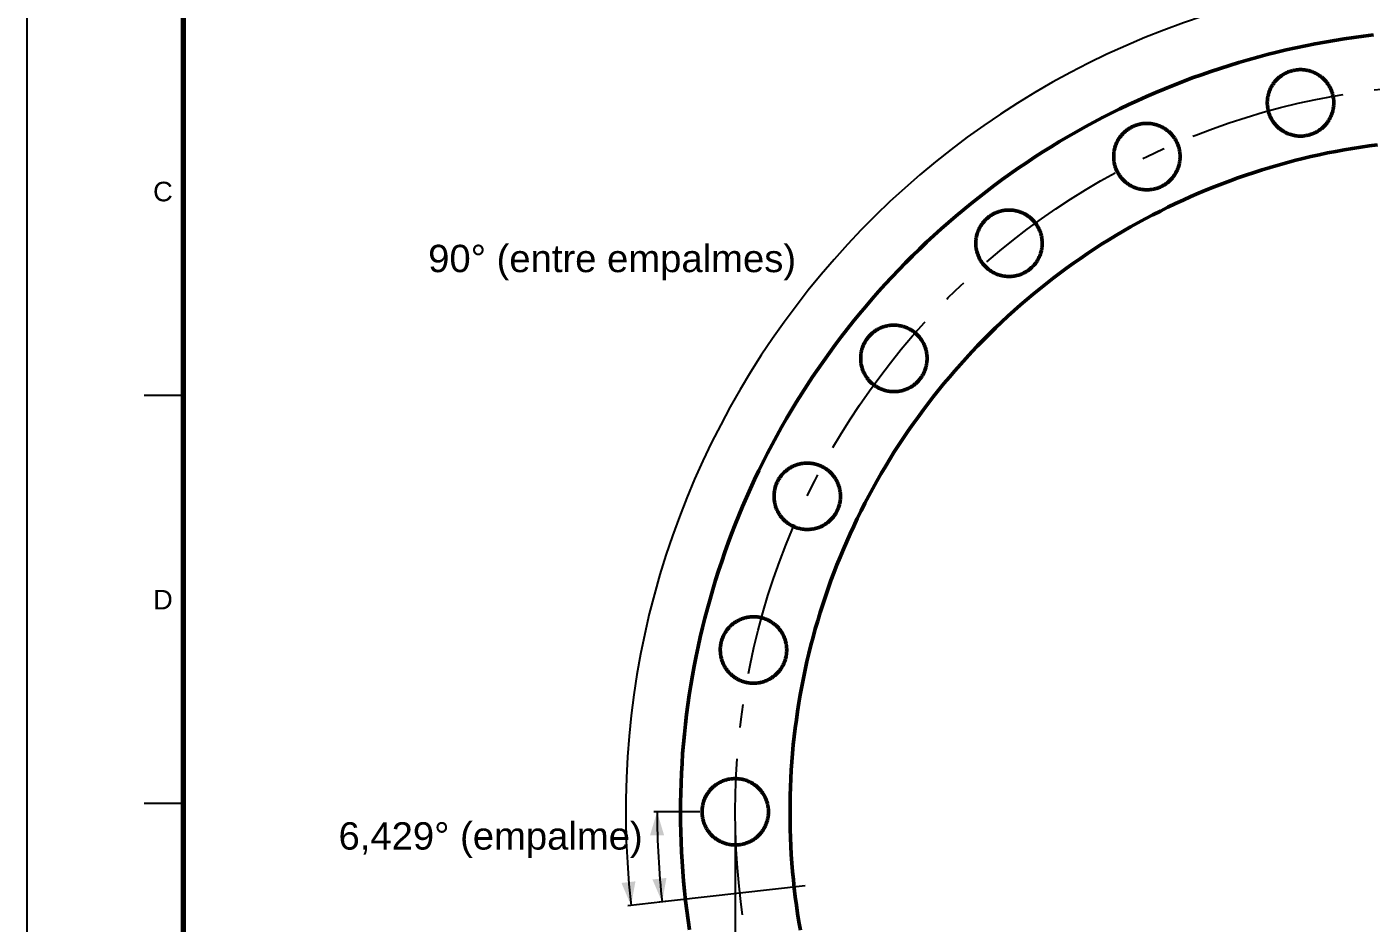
# Model space of a CAD drawing. Header units: millimetres. Extents: x 0 to 841, y 0 to 594.
# Drawn here: x 0 to 171.9, y 360 to 474.6 of the extents above; entities that cross this region are included whole.
import ezdxf
from ezdxf.enums import TextEntityAlignment as Align

# ---------------------------------------------------------------- set-up
doc = ezdxf.new("R2010")
doc.units = ezdxf.units.MM
doc.linetypes.add('EJE', pattern=[31, 20, -4, 3, -4])
doc.linetypes.add('FANTASMA', pattern=[35, 18, -4, 3, -3, 3, -4])
for name, color, linetype, lineweight in [('COTA', 7, 'CONTINUOUS', 25), ('EJE', 7, 'EJE', 25), ('FANT', 7, 'FANTASMA', 25), ('FINA', 7, 'CONTINUOUS', 25), ('MARCO', 7, 'CONTINUOUS', 70), ('TXT', 7, 'CONTINUOUS', 25), ('VIS', 7, 'CONTINUOUS', 50)]:
    doc.layers.add(name, color=color, linetype=linetype, lineweight=lineweight)
doc.styles.add('STD', font='LiberationSans-Regular.ttf')

msp = doc.modelspace()

# ---------------------------------------------------------------- linework, layer by layer
at = {"layer": 'COTA'}
for p, q in [((86.06, 374.22), (80.21, 374.22)), ((90.61, 372.72), (90.61, 255.23)), ((82.84, 362.87), (76.88, 362.2)), ((82.84, 362.87), (80.86, 362.65))]:
    msp.add_line(p, q, dxfattribs=at)
for radius, start in [(107, 96.4286), (103, 180)]:
    msp.add_arc((183.61, 374.22), radius, start, 186.4286, dxfattribs=at)
for points in [[(80.61, 374.22), (79.71, 371.22), (81.51, 371.22)], [(77.28, 362.24), (77.84, 365.33), (76.05, 365.13)], [(81.25, 362.69), (81.81, 365.77), (80.02, 365.57)]]:
    msp.add_solid(points, dxfattribs=at)
at = {"layer": 'EJE'}
msp.add_circle((183.61, 374.22), 93, dxfattribs=at)
at = {"layer": 'FANT'}
msp.add_line((99.54, 364.75), (82.84, 362.87), dxfattribs=at)
at = {"layer": 'FINA'}
for p, q in [((20, 427.45), (15, 427.45)), ((20, 375.27), (15, 375.27))]:
    msp.add_line(p, q, dxfattribs=at)
msp.add_lwpolyline([(0, 0), (841, 0), (841, 594), (0, 594)], close=True, dxfattribs=at)
at = {"layer": 'MARCO'}
msp.add_lwpolyline([(20, 10), (831, 10), (831, 584), (20, 584)], close=True, dxfattribs=at)
at = {"layer": 'VIS'}
for points in [[(172.23, 473.58), (170.98, 473.43), (169.74, 473.26), (168.5, 473.08), (167.25, 472.88), (166.02, 472.67), (164.78, 472.44), (163.55, 472.19), (162.32, 471.93), (161.09, 471.66), (159.87, 471.37), (158.65, 471.06), (157.44, 470.74), (156.23, 470.4), (155.02, 470.05), (153.82, 469.68), (152.62, 469.3), (151.43, 468.91), (150.24, 468.49), (149.06, 468.07), (147.88, 467.63), (146.71, 467.17), (145.55, 466.7), (144.39, 466.21), (143.23, 465.71), (142.09, 465.2), (140.95, 464.67), (139.81, 464.13), (138.69, 463.57), (137.57, 463), (136.46, 462.41), (135.35, 461.81), (134.26, 461.2), (133.17, 460.57), (132.09, 459.93), (131.01, 459.28), (129.95, 458.61), (128.89, 457.93), (127.84, 457.23), (126.81, 456.53), (125.78, 455.81), (124.76, 455.07), (123.74, 454.33), (122.74, 453.57), (121.75, 452.8), (120.77, 452.01), (119.8, 451.22), (118.83, 450.41), (117.88, 449.59), (116.94, 448.76), (116.01, 447.92), (115.09, 447.06), (114.18, 446.19), (113.28, 445.32), (112.39, 444.43), (111.51, 443.53), (110.65, 442.61), (109.79, 441.69), (108.95, 440.76), (108.12, 439.82), (107.3, 438.86), (106.5, 437.9), (105.7, 436.92), (104.92, 435.94), (104.15, 434.95), (103.4, 433.94), (102.65, 432.93), (101.92, 431.91), (101.2, 430.88), (100.5, 429.84), (99.8, 428.79), (99.13, 427.73), (98.46, 426.67), (97.81, 425.59), (97.17, 424.51), (96.54, 423.42), (95.93, 422.32), (95.34, 421.22), (94.75, 420.1), (94.18, 418.98), (93.63, 417.86), (93.09, 416.72), (92.56, 415.58), (92.05, 414.43), (91.55, 413.28), (91.06, 412.12), (90.6, 410.95), (90.14, 409.78), (89.7, 408.61), (89.28, 407.42), (88.87, 406.23), (88.47, 405.04), (88.09, 403.84), (87.73, 402.64), (87.38, 401.43), (87.05, 400.22), (86.73, 399.01), (86.42, 397.79), (86.13, 396.56), (85.86, 395.34), (85.6, 394.11), (85.36, 392.87), (85.13, 391.64), (84.92, 390.4), (84.73, 389.16), (84.55, 387.92), (84.38, 386.67), (84.24, 385.42), (84.1, 384.17), (83.99, 382.92), (83.88, 381.67), (83.8, 380.41), (83.73, 379.16), (83.67, 377.9), (83.64, 376.65), (83.61, 375.39), (83.61, 374.14), (83.62, 372.88), (83.64, 371.62), (83.68, 370.37), (83.74, 369.11), (83.81, 367.86), (83.9, 366.6), (84, 365.35), (84.12, 364.1), (84.26, 362.85), (84.41, 361.6), (84.57, 360.36), (84.75, 359.11)], [(167.14, 464.42), (167.12, 464.3), (167.1, 464.18), (167.08, 464.06), (167.05, 463.94), (167.03, 463.83), (166.99, 463.71), (166.96, 463.6), (166.92, 463.48), (166.88, 463.37), (166.83, 463.26), (166.79, 463.15), (166.74, 463.04), (166.68, 462.93), (166.62, 462.82), (166.56, 462.72), (166.5, 462.62), (166.44, 462.52), (166.37, 462.42), (166.3, 462.32), (166.22, 462.23), (166.14, 462.13), (166.07, 462.04), (165.98, 461.96), (165.9, 461.87), (165.81, 461.79), (165.72, 461.71), (165.63, 461.63), (165.54, 461.55), (165.44, 461.48), (165.35, 461.41), (165.25, 461.34), (165.14, 461.28), (165.04, 461.21), (164.94, 461.16), (164.83, 461.1), (164.72, 461.05), (164.61, 461), (164.5, 460.95), (164.39, 460.91), (164.28, 460.87), (164.16, 460.83), (164.05, 460.8), (163.93, 460.77), (163.81, 460.74), (163.69, 460.72), (163.58, 460.7), (163.46, 460.68), (163.34, 460.66), (163.22, 460.65), (163.1, 460.65), (162.98, 460.64), (162.86, 460.64), (162.74, 460.65), (162.62, 460.65), (162.5, 460.66), (162.38, 460.68), (162.26, 460.69), (162.14, 460.71), (162.02, 460.74), (161.9, 460.76), (161.79, 460.79), (161.67, 460.83), (161.56, 460.87), (161.44, 460.91), (161.33, 460.95), (161.22, 460.99), (161.11, 461.04), (161, 461.1), (160.9, 461.15), (160.79, 461.21), (160.69, 461.27), (160.59, 461.34), (160.49, 461.4), (160.39, 461.47), (160.29, 461.55), (160.2, 461.62), (160.11, 461.7), (160.02, 461.78), (159.93, 461.86), (159.85, 461.95), (159.76, 462.04), (159.69, 462.13), (159.61, 462.22), (159.53, 462.31), (159.46, 462.41), (159.39, 462.51), (159.33, 462.61), (159.26, 462.71), (159.2, 462.82), (159.15, 462.92), (159.09, 463.03), (159.04, 463.14), (158.99, 463.25), (158.95, 463.36), (158.91, 463.47), (158.87, 463.59), (158.83, 463.7), (158.8, 463.82), (158.77, 463.94), (158.75, 464.05), (158.72, 464.17), (158.71, 464.29), (158.69, 464.41), (158.68, 464.53), (158.67, 464.65), (158.66, 464.77), (158.66, 464.89), (158.66, 465.01), (158.67, 465.13), (158.68, 465.25), (158.69, 465.37), (158.7, 465.49), (158.72, 465.61), (158.74, 465.73), (158.77, 465.84), (158.8, 465.96), (158.83, 466.08), (158.87, 466.19), (158.9, 466.31), (158.95, 466.42), (158.99, 466.53), (159.04, 466.64), (159.09, 466.75), (159.14, 466.86), (159.2, 466.96), (159.26, 467.07), (159.32, 467.17), (159.39, 467.27), (159.46, 467.37), (159.53, 467.47), (159.6, 467.56), (159.68, 467.65), (159.76, 467.74), (159.84, 467.83), (159.93, 467.92), (160.01, 468), (160.1, 468.08), (160.19, 468.16), (160.29, 468.23), (160.38, 468.31), (160.48, 468.38), (160.58, 468.45), (160.68, 468.51), (160.78, 468.57), (160.89, 468.63), (160.99, 468.69), (161.1, 468.74), (161.21, 468.79), (161.32, 468.84), (161.44, 468.88), (161.55, 468.92), (161.66, 468.96), (161.78, 468.99), (161.9, 469.02), (162.01, 469.05), (162.13, 469.07), (162.25, 469.09), (162.37, 469.11), (162.49, 469.12), (162.61, 469.13), (162.73, 469.14), (162.85, 469.14), (162.97, 469.14), (163.09, 469.14), (163.21, 469.13), (163.33, 469.12), (163.45, 469.11), (163.57, 469.09), (163.69, 469.07), (163.8, 469.05), (163.92, 469.02), (164.04, 468.99), (164.15, 468.96), (164.27, 468.92), (164.38, 468.88), (164.49, 468.84), (164.6, 468.79), (164.71, 468.74), (164.82, 468.69), (164.93, 468.63), (165.03, 468.58), (165.14, 468.51), (165.24, 468.45), (165.34, 468.38), (165.44, 468.31), (165.53, 468.24), (165.63, 468.16), (165.72, 468.09), (165.81, 468.01), (165.89, 467.92), (165.98, 467.84), (166.06, 467.75), (166.14, 467.66), (166.22, 467.57), (166.29, 467.47), (166.36, 467.38), (166.43, 467.28), (166.5, 467.18), (166.56, 467.07), (166.62, 466.97), (166.68, 466.86), (166.73, 466.76), (166.78, 466.65), (166.83, 466.54), (166.88, 466.43), (166.92, 466.31), (166.96, 466.2), (166.99, 466.08), (167.02, 465.97), (167.05, 465.85), (167.08, 465.73), (167.1, 465.62), (167.12, 465.5), (167.13, 465.38), (167.15, 465.26), (167.16, 465.14), (167.16, 465.02), (167.16, 464.9), (167.16, 464.78), (167.16, 464.66), (167.15, 464.54), (167.14, 464.42)], [(147.48, 457.54), (147.46, 457.42), (147.45, 457.3), (147.42, 457.18), (147.4, 457.07), (147.37, 456.95), (147.34, 456.83), (147.3, 456.72), (147.26, 456.6), (147.22, 456.49), (147.18, 456.38), (147.13, 456.27), (147.08, 456.16), (147.02, 456.05), (146.97, 455.95), (146.91, 455.84), (146.84, 455.74), (146.78, 455.64), (146.71, 455.54), (146.64, 455.44), (146.56, 455.35), (146.49, 455.26), (146.41, 455.17), (146.33, 455.08), (146.24, 454.99), (146.16, 454.91), (146.07, 454.83), (145.98, 454.75), (145.88, 454.67), (145.79, 454.6), (145.69, 454.53), (145.59, 454.46), (145.49, 454.4), (145.38, 454.34), (145.28, 454.28), (145.17, 454.22), (145.06, 454.17), (144.95, 454.12), (144.84, 454.07), (144.73, 454.03), (144.62, 453.99), (144.5, 453.95), (144.39, 453.92), (144.27, 453.89), (144.15, 453.86), (144.04, 453.84), (143.92, 453.82), (143.8, 453.8), (143.68, 453.79), (143.56, 453.78), (143.44, 453.77), (143.32, 453.77), (143.2, 453.77), (143.08, 453.77), (142.96, 453.78), (142.84, 453.79), (142.72, 453.8), (142.6, 453.82), (142.48, 453.84), (142.36, 453.86), (142.25, 453.89), (142.13, 453.92), (142.02, 453.95), (141.9, 453.99), (141.79, 454.03), (141.67, 454.07), (141.56, 454.12), (141.45, 454.17), (141.35, 454.22), (141.24, 454.27), (141.13, 454.33), (141.03, 454.39), (140.93, 454.46), (140.83, 454.53), (140.73, 454.6), (140.64, 454.67), (140.54, 454.74), (140.45, 454.82), (140.36, 454.9), (140.27, 454.99), (140.19, 455.07), (140.11, 455.16), (140.03, 455.25), (139.95, 455.34), (139.88, 455.44), (139.81, 455.53), (139.74, 455.63), (139.67, 455.73), (139.61, 455.83), (139.55, 455.94), (139.49, 456.04), (139.44, 456.15), (139.38, 456.26), (139.34, 456.37), (139.29, 456.48), (139.25, 456.6), (139.21, 456.71), (139.18, 456.82), (139.14, 456.94), (139.11, 457.06), (139.09, 457.17), (139.07, 457.29), (139.05, 457.41), (139.03, 457.53), (139.02, 457.65), (139.01, 457.77), (139.01, 457.89), (139.01, 458.01), (139.01, 458.13), (139.01, 458.25), (139.02, 458.37), (139.03, 458.49), (139.05, 458.61), (139.07, 458.73), (139.09, 458.85), (139.11, 458.97), (139.14, 459.08), (139.17, 459.2), (139.21, 459.31), (139.25, 459.43), (139.29, 459.54), (139.33, 459.65), (139.38, 459.76), (139.43, 459.87), (139.49, 459.98), (139.54, 460.08), (139.6, 460.19), (139.67, 460.29), (139.73, 460.39), (139.8, 460.49), (139.87, 460.59), (139.95, 460.68), (140.02, 460.77), (140.1, 460.86), (140.18, 460.95), (140.27, 461.04), (140.36, 461.12), (140.44, 461.2), (140.54, 461.28), (140.63, 461.36), (140.72, 461.43), (140.82, 461.5), (140.92, 461.57), (141.02, 461.63), (141.13, 461.69), (141.23, 461.75), (141.34, 461.81), (141.45, 461.86), (141.56, 461.91), (141.67, 461.96), (141.78, 462), (141.89, 462.04), (142.01, 462.08), (142.12, 462.11), (142.24, 462.14), (142.36, 462.17), (142.47, 462.19), (142.59, 462.21), (142.71, 462.23), (142.83, 462.24), (142.95, 462.25), (143.07, 462.26), (143.19, 462.26), (143.31, 462.26), (143.43, 462.26), (143.55, 462.25), (143.67, 462.24), (143.79, 462.23), (143.91, 462.21), (144.03, 462.19), (144.15, 462.17), (144.26, 462.14), (144.38, 462.11), (144.5, 462.08), (144.61, 462.04), (144.72, 462), (144.84, 461.96), (144.95, 461.91), (145.06, 461.86), (145.16, 461.81), (145.27, 461.76), (145.38, 461.7), (145.48, 461.64), (145.58, 461.57), (145.68, 461.5), (145.78, 461.43), (145.87, 461.36), (145.97, 461.29), (146.06, 461.21), (146.15, 461.13), (146.24, 461.04), (146.32, 460.96), (146.4, 460.87), (146.48, 460.78), (146.56, 460.69), (146.63, 460.59), (146.71, 460.5), (146.77, 460.4), (146.84, 460.3), (146.9, 460.2), (146.96, 460.09), (147.02, 459.99), (147.08, 459.88), (147.13, 459.77), (147.17, 459.66), (147.22, 459.55), (147.26, 459.43), (147.3, 459.32), (147.34, 459.21), (147.37, 459.09), (147.4, 458.97), (147.42, 458.86), (147.44, 458.74), (147.46, 458.62), (147.48, 458.5), (147.49, 458.38), (147.5, 458.26), (147.5, 458.14), (147.51, 458.02), (147.5, 457.9), (147.5, 457.78), (147.49, 457.66), (147.48, 457.54)], [(172.75, 459.54), (171.68, 459.39), (170.61, 459.24), (169.54, 459.07), (168.48, 458.88), (167.42, 458.69), (166.36, 458.48), (165.3, 458.25), (164.24, 458.02), (163.19, 457.77), (162.14, 457.5), (161.1, 457.23), (160.06, 456.94), (159.02, 456.64), (157.99, 456.32), (156.96, 455.99), (155.93, 455.65), (154.91, 455.3), (153.89, 454.93), (152.88, 454.55), (151.88, 454.16), (150.87, 453.75), (149.88, 453.33), (148.89, 452.9), (147.9, 452.46), (146.92, 452.01), (145.95, 451.54), (144.98, 451.06), (144.01, 450.57), (143.06, 450.07), (142.11, 449.55), (141.16, 449.02), (140.23, 448.48), (139.3, 447.93), (138.38, 447.37), (137.46, 446.8), (136.55, 446.21), (135.65, 445.61), (134.76, 445), (133.87, 444.39), (132.99, 443.76), (132.12, 443.11), (131.26, 442.46), (130.41, 441.8), (129.57, 441.12), (128.73, 440.44), (127.9, 439.75), (127.08, 439.04), (126.27, 438.32), (125.47, 437.6), (124.68, 436.86), (123.9, 436.12), (123.12, 435.36), (122.36, 434.6), (121.61, 433.82), (120.86, 433.04), (120.13, 432.25), (119.4, 431.44), (118.69, 430.63), (117.99, 429.81), (117.29, 428.98), (116.61, 428.15), (115.94, 427.3), (115.28, 426.45), (114.63, 425.58), (113.99, 424.71), (113.36, 423.83), (112.74, 422.95), (112.13, 422.05), (111.54, 421.15), (110.95, 420.24), (110.38, 419.32), (109.82, 418.4), (109.27, 417.47), (108.73, 416.53), (108.21, 415.59), (107.69, 414.64), (107.19, 413.68), (106.7, 412.72), (106.22, 411.75), (105.76, 410.77), (105.31, 409.79), (104.86, 408.8), (104.44, 407.81), (104.02, 406.81), (103.62, 405.81), (103.23, 404.8), (102.85, 403.79), (102.48, 402.77), (102.13, 401.75), (101.79, 400.73), (101.47, 399.7), (101.15, 398.66), (100.85, 397.62), (100.56, 396.58), (100.29, 395.54), (100.03, 394.49), (99.78, 393.44), (99.55, 392.38), (99.32, 391.32), (99.12, 390.26), (98.92, 389.2), (98.74, 388.14), (98.57, 387.07), (98.42, 386), (98.28, 384.93), (98.15, 383.85), (98.03, 382.78), (97.93, 381.7), (97.85, 380.63), (97.77, 379.55), (97.71, 378.47), (97.66, 377.39), (97.63, 376.31), (97.61, 375.23), (97.61, 374.15), (97.61, 373.07), (97.64, 371.99), (97.67, 370.91), (97.72, 369.83), (97.78, 368.75), (97.86, 367.67), (97.95, 366.59), (98.05, 365.52), (98.16, 364.44), (98.29, 363.37), (98.44, 362.3), (98.59, 361.23), (98.76, 360.16), (98.95, 359.1)], [(129.85, 446.46), (129.83, 446.34), (129.81, 446.22), (129.79, 446.1), (129.76, 445.99), (129.74, 445.87), (129.7, 445.75), (129.67, 445.64), (129.63, 445.52), (129.59, 445.41), (129.54, 445.3), (129.5, 445.19), (129.45, 445.08), (129.39, 444.97), (129.33, 444.87), (129.27, 444.76), (129.21, 444.66), (129.15, 444.56), (129.08, 444.46), (129.01, 444.36), (128.93, 444.27), (128.85, 444.18), (128.78, 444.09), (128.69, 444), (128.61, 443.91), (128.52, 443.83), (128.43, 443.75), (128.34, 443.67), (128.25, 443.59), (128.15, 443.52), (128.06, 443.45), (127.96, 443.38), (127.85, 443.32), (127.75, 443.26), (127.65, 443.2), (127.54, 443.14), (127.43, 443.09), (127.32, 443.04), (127.21, 442.99), (127.1, 442.95), (126.99, 442.91), (126.87, 442.87), (126.76, 442.84), (126.64, 442.81), (126.52, 442.78), (126.4, 442.76), (126.29, 442.74), (126.17, 442.72), (126.05, 442.71), (125.93, 442.7), (125.81, 442.69), (125.69, 442.69), (125.57, 442.69), (125.45, 442.69), (125.33, 442.7), (125.21, 442.71), (125.09, 442.72), (124.97, 442.74), (124.85, 442.76), (124.73, 442.78), (124.61, 442.81), (124.5, 442.84), (124.38, 442.87), (124.27, 442.91), (124.15, 442.95), (124.04, 442.99), (123.93, 443.04), (123.82, 443.09), (123.71, 443.14), (123.61, 443.19), (123.5, 443.25), (123.4, 443.31), (123.3, 443.38), (123.2, 443.45), (123.1, 443.52), (123, 443.59), (122.91, 443.66), (122.82, 443.74), (122.73, 443.82), (122.64, 443.91), (122.56, 443.99), (122.47, 444.08), (122.4, 444.17), (122.32, 444.26), (122.24, 444.36), (122.17, 444.45), (122.1, 444.55), (122.04, 444.65), (121.97, 444.75), (121.91, 444.86), (121.86, 444.96), (121.8, 445.07), (121.75, 445.18), (121.7, 445.29), (121.66, 445.4), (121.62, 445.52), (121.58, 445.63), (121.54, 445.74), (121.51, 445.86), (121.48, 445.98), (121.46, 446.09), (121.43, 446.21), (121.42, 446.33), (121.4, 446.45), (121.39, 446.57), (121.38, 446.69), (121.37, 446.81), (121.37, 446.93), (121.37, 447.05), (121.38, 447.17), (121.39, 447.29), (121.4, 447.41), (121.41, 447.53), (121.43, 447.65), (121.45, 447.77), (121.48, 447.89), (121.51, 448), (121.54, 448.12), (121.58, 448.23), (121.61, 448.35), (121.65, 448.46), (121.7, 448.57), (121.75, 448.68), (121.8, 448.79), (121.85, 448.9), (121.91, 449), (121.97, 449.11), (122.03, 449.21), (122.1, 449.31), (122.17, 449.41), (122.24, 449.51), (122.31, 449.6), (122.39, 449.69), (122.47, 449.78), (122.55, 449.87), (122.64, 449.96), (122.72, 450.04), (122.81, 450.12), (122.9, 450.2), (123, 450.28), (123.09, 450.35), (123.19, 450.42), (123.29, 450.49), (123.39, 450.55), (123.49, 450.61), (123.6, 450.67), (123.7, 450.73), (123.81, 450.78), (123.92, 450.83), (124.03, 450.88), (124.15, 450.92), (124.26, 450.96), (124.37, 451), (124.49, 451.03), (124.61, 451.06), (124.72, 451.09), (124.84, 451.11), (124.96, 451.13), (125.08, 451.15), (125.2, 451.16), (125.32, 451.17), (125.44, 451.18), (125.56, 451.18), (125.68, 451.18), (125.8, 451.18), (125.92, 451.17), (126.04, 451.16), (126.16, 451.15), (126.28, 451.13), (126.4, 451.11), (126.51, 451.09), (126.63, 451.06), (126.75, 451.03), (126.86, 451), (126.98, 450.96), (127.09, 450.92), (127.2, 450.88), (127.31, 450.83), (127.42, 450.78), (127.53, 450.73), (127.64, 450.68), (127.74, 450.62), (127.85, 450.56), (127.95, 450.49), (128.05, 450.42), (128.15, 450.35), (128.24, 450.28), (128.34, 450.21), (128.43, 450.13), (128.52, 450.05), (128.6, 449.96), (128.69, 449.88), (128.77, 449.79), (128.85, 449.7), (128.93, 449.61), (129, 449.51), (129.07, 449.42), (129.14, 449.32), (129.21, 449.22), (129.27, 449.12), (129.33, 449.01), (129.39, 448.91), (129.44, 448.8), (129.49, 448.69), (129.54, 448.58), (129.59, 448.47), (129.63, 448.36), (129.67, 448.24), (129.7, 448.13), (129.73, 448.01), (129.76, 447.89), (129.79, 447.78), (129.81, 447.66), (129.83, 447.54), (129.84, 447.42), (129.86, 447.3), (129.86, 447.18), (129.87, 447.06), (129.87, 446.94), (129.87, 446.82), (129.87, 446.7), (129.86, 446.58), (129.85, 446.46)], [(115.12, 431.73), (115.1, 431.61), (115.09, 431.5), (115.06, 431.38), (115.04, 431.26), (115.01, 431.14), (114.98, 431.03), (114.94, 430.91), (114.9, 430.8), (114.86, 430.68), (114.82, 430.57), (114.77, 430.46), (114.72, 430.35), (114.67, 430.25), (114.61, 430.14), (114.55, 430.04), (114.49, 429.93), (114.42, 429.83), (114.35, 429.73), (114.28, 429.64), (114.21, 429.54), (114.13, 429.45), (114.05, 429.36), (113.97, 429.27), (113.88, 429.19), (113.8, 429.1), (113.71, 429.02), (113.62, 428.94), (113.52, 428.87), (113.43, 428.8), (113.33, 428.72), (113.23, 428.66), (113.13, 428.59), (113.02, 428.53), (112.92, 428.47), (112.81, 428.42), (112.71, 428.36), (112.6, 428.31), (112.48, 428.27), (112.37, 428.22), (112.26, 428.18), (112.14, 428.15), (112.03, 428.11), (111.91, 428.08), (111.8, 428.06), (111.68, 428.03), (111.56, 428.01), (111.44, 427.99), (111.32, 427.98), (111.2, 427.97), (111.08, 427.96), (110.96, 427.96), (110.84, 427.96), (110.72, 427.96), (110.6, 427.97), (110.48, 427.98), (110.36, 427.99), (110.24, 428.01), (110.12, 428.03), (110.01, 428.05), (109.89, 428.08), (109.77, 428.11), (109.66, 428.14), (109.54, 428.18), (109.43, 428.22), (109.32, 428.26), (109.2, 428.31), (109.09, 428.36), (108.99, 428.41), (108.88, 428.47), (108.77, 428.53), (108.67, 428.59), (108.57, 428.65), (108.47, 428.72), (108.37, 428.79), (108.28, 428.86), (108.18, 428.94), (108.09, 429.02), (108, 429.1), (107.92, 429.18), (107.83, 429.27), (107.75, 429.35), (107.67, 429.44), (107.59, 429.54), (107.52, 429.63), (107.45, 429.73), (107.38, 429.83), (107.31, 429.93), (107.25, 430.03), (107.19, 430.13), (107.13, 430.24), (107.08, 430.35), (107.03, 430.46), (106.98, 430.57), (106.93, 430.68), (106.89, 430.79), (106.85, 430.9), (106.82, 431.02), (106.78, 431.13), (106.76, 431.25), (106.73, 431.37), (106.71, 431.49), (106.69, 431.61), (106.67, 431.73), (106.66, 431.84), (106.65, 431.96), (106.65, 432.08), (106.65, 432.21), (106.65, 432.33), (106.65, 432.45), (106.66, 432.57), (106.67, 432.69), (106.69, 432.8), (106.71, 432.92), (106.73, 433.04), (106.75, 433.16), (106.78, 433.28), (106.81, 433.39), (106.85, 433.51), (106.89, 433.62), (106.93, 433.73), (106.97, 433.85), (107.02, 433.96), (107.07, 434.07), (107.13, 434.17), (107.18, 434.28), (107.24, 434.38), (107.31, 434.49), (107.37, 434.59), (107.44, 434.68), (107.51, 434.78), (107.59, 434.88), (107.66, 434.97), (107.74, 435.06), (107.82, 435.15), (107.91, 435.23), (108, 435.32), (108.09, 435.4), (108.18, 435.48), (108.27, 435.55), (108.37, 435.62), (108.46, 435.69), (108.56, 435.76), (108.66, 435.83), (108.77, 435.89), (108.87, 435.95), (108.98, 436), (109.09, 436.06), (109.2, 436.1), (109.31, 436.15), (109.42, 436.19), (109.53, 436.24), (109.65, 436.27), (109.76, 436.31), (109.88, 436.34), (110, 436.36), (110.11, 436.39), (110.23, 436.41), (110.35, 436.42), (110.47, 436.44), (110.59, 436.45), (110.71, 436.46), (110.83, 436.46), (110.95, 436.46), (111.07, 436.46), (111.19, 436.45), (111.31, 436.44), (111.43, 436.43), (111.55, 436.41), (111.67, 436.39), (111.79, 436.37), (111.9, 436.34), (112.02, 436.31), (112.14, 436.27), (112.25, 436.24), (112.36, 436.2), (112.48, 436.15), (112.59, 436.11), (112.7, 436.06), (112.81, 436.01), (112.91, 435.95), (113.02, 435.89), (113.12, 435.83), (113.22, 435.77), (113.32, 435.7), (113.42, 435.63), (113.52, 435.56), (113.61, 435.48), (113.7, 435.4), (113.79, 435.32), (113.88, 435.24), (113.96, 435.15), (114.04, 435.07), (114.12, 434.98), (114.2, 434.88), (114.27, 434.79), (114.35, 434.69), (114.42, 434.59), (114.48, 434.49), (114.54, 434.39), (114.6, 434.29), (114.66, 434.18), (114.72, 434.07), (114.77, 433.96), (114.82, 433.85), (114.86, 433.74), (114.9, 433.63), (114.94, 433.52), (114.98, 433.4), (115.01, 433.28), (115.04, 433.17), (115.06, 433.05), (115.08, 432.93), (115.1, 432.81), (115.12, 432.69), (115.13, 432.57), (115.14, 432.45), (115.14, 432.33), (115.15, 432.21), (115.14, 432.09), (115.14, 431.97), (115.13, 431.85), (115.12, 431.73)], [(104.04, 414.1), (104.02, 413.98), (104.01, 413.86), (103.98, 413.74), (103.96, 413.63), (103.93, 413.51), (103.9, 413.39), (103.86, 413.28), (103.83, 413.16), (103.78, 413.05), (103.74, 412.94), (103.69, 412.83), (103.64, 412.72), (103.59, 412.61), (103.53, 412.51), (103.47, 412.4), (103.41, 412.3), (103.34, 412.2), (103.27, 412.1), (103.2, 412), (103.13, 411.91), (103.05, 411.82), (102.97, 411.73), (102.89, 411.64), (102.8, 411.55), (102.72, 411.47), (102.63, 411.39), (102.54, 411.31), (102.44, 411.23), (102.35, 411.16), (102.25, 411.09), (102.15, 411.02), (102.05, 410.96), (101.95, 410.9), (101.84, 410.84), (101.73, 410.78), (101.63, 410.73), (101.52, 410.68), (101.41, 410.63), (101.29, 410.59), (101.18, 410.55), (101.07, 410.51), (100.95, 410.48), (100.83, 410.45), (100.72, 410.42), (100.6, 410.4), (100.48, 410.38), (100.36, 410.36), (100.24, 410.35), (100.12, 410.34), (100, 410.33), (99.88, 410.33), (99.76, 410.33), (99.64, 410.33), (99.52, 410.34), (99.4, 410.35), (99.28, 410.36), (99.16, 410.38), (99.04, 410.4), (98.93, 410.42), (98.81, 410.45), (98.69, 410.48), (98.58, 410.51), (98.46, 410.55), (98.35, 410.59), (98.24, 410.63), (98.12, 410.68), (98.02, 410.73), (97.91, 410.78), (97.8, 410.83), (97.7, 410.89), (97.59, 410.95), (97.49, 411.02), (97.39, 411.09), (97.29, 411.16), (97.2, 411.23), (97.1, 411.3), (97.01, 411.38), (96.92, 411.46), (96.84, 411.55), (96.75, 411.63), (96.67, 411.72), (96.59, 411.81), (96.51, 411.9), (96.44, 412), (96.37, 412.09), (96.3, 412.19), (96.23, 412.29), (96.17, 412.4), (96.11, 412.5), (96.05, 412.61), (96, 412.71), (95.95, 412.82), (95.9, 412.93), (95.85, 413.04), (95.81, 413.16), (95.77, 413.27), (95.74, 413.39), (95.7, 413.5), (95.68, 413.62), (95.65, 413.74), (95.63, 413.85), (95.61, 413.97), (95.59, 414.09), (95.58, 414.21), (95.57, 414.33), (95.57, 414.45), (95.57, 414.57), (95.57, 414.69), (95.57, 414.81), (95.58, 414.93), (95.59, 415.05), (95.61, 415.17), (95.63, 415.29), (95.65, 415.41), (95.67, 415.53), (95.7, 415.64), (95.73, 415.76), (95.77, 415.87), (95.81, 415.99), (95.85, 416.1), (95.89, 416.21), (95.94, 416.32), (95.99, 416.43), (96.05, 416.54), (96.1, 416.65), (96.16, 416.75), (96.23, 416.85), (96.29, 416.95), (96.36, 417.05), (96.43, 417.15), (96.51, 417.24), (96.58, 417.34), (96.66, 417.43), (96.75, 417.51), (96.83, 417.6), (96.92, 417.68), (97.01, 417.76), (97.1, 417.84), (97.19, 417.92), (97.29, 417.99), (97.38, 418.06), (97.48, 418.13), (97.58, 418.19), (97.69, 418.25), (97.79, 418.31), (97.9, 418.37), (98.01, 418.42), (98.12, 418.47), (98.23, 418.52), (98.34, 418.56), (98.45, 418.6), (98.57, 418.64), (98.68, 418.67), (98.8, 418.7), (98.92, 418.73), (99.03, 418.75), (99.15, 418.77), (99.27, 418.79), (99.39, 418.8), (99.51, 418.82), (99.63, 418.82), (99.75, 418.83), (99.87, 418.83), (99.99, 418.82), (100.11, 418.82), (100.23, 418.81), (100.35, 418.79), (100.47, 418.78), (100.59, 418.76), (100.71, 418.73), (100.82, 418.7), (100.94, 418.67), (101.06, 418.64), (101.17, 418.6), (101.28, 418.56), (101.4, 418.52), (101.51, 418.48), (101.62, 418.43), (101.73, 418.37), (101.83, 418.32), (101.94, 418.26), (102.04, 418.2), (102.14, 418.13), (102.24, 418.07), (102.34, 418), (102.44, 417.92), (102.53, 417.85), (102.62, 417.77), (102.71, 417.69), (102.8, 417.61), (102.88, 417.52), (102.96, 417.43), (103.04, 417.34), (103.12, 417.25), (103.19, 417.15), (103.27, 417.06), (103.34, 416.96), (103.4, 416.86), (103.46, 416.76), (103.52, 416.65), (103.58, 416.55), (103.64, 416.44), (103.69, 416.33), (103.74, 416.22), (103.78, 416.11), (103.82, 416), (103.86, 415.88), (103.9, 415.77), (103.93, 415.65), (103.96, 415.53), (103.98, 415.42), (104, 415.3), (104.02, 415.18), (104.04, 415.06), (104.05, 414.94), (104.06, 414.82), (104.06, 414.7), (104.07, 414.58), (104.06, 414.46), (104.06, 414.34), (104.05, 414.22), (104.04, 414.1)], [(97.16, 394.44), (97.15, 394.32), (97.13, 394.21), (97.11, 394.09), (97.08, 393.97), (97.05, 393.85), (97.02, 393.74), (96.99, 393.62), (96.95, 393.51), (96.91, 393.39), (96.86, 393.28), (96.81, 393.17), (96.76, 393.06), (96.71, 392.96), (96.65, 392.85), (96.59, 392.75), (96.53, 392.64), (96.46, 392.54), (96.39, 392.44), (96.32, 392.35), (96.25, 392.25), (96.17, 392.16), (96.09, 392.07), (96.01, 391.98), (95.93, 391.9), (95.84, 391.81), (95.75, 391.73), (95.66, 391.65), (95.56, 391.58), (95.47, 391.51), (95.37, 391.43), (95.27, 391.37), (95.17, 391.3), (95.07, 391.24), (94.96, 391.18), (94.86, 391.13), (94.75, 391.07), (94.64, 391.02), (94.53, 390.98), (94.41, 390.93), (94.3, 390.89), (94.19, 390.86), (94.07, 390.82), (93.96, 390.79), (93.84, 390.77), (93.72, 390.74), (93.6, 390.72), (93.48, 390.7), (93.36, 390.69), (93.24, 390.68), (93.12, 390.67), (93, 390.67), (92.88, 390.67), (92.76, 390.67), (92.64, 390.68), (92.52, 390.69), (92.4, 390.7), (92.28, 390.72), (92.17, 390.74), (92.05, 390.76), (91.93, 390.79), (91.81, 390.82), (91.7, 390.85), (91.58, 390.89), (91.47, 390.93), (91.36, 390.97), (91.25, 391.02), (91.14, 391.07), (91.03, 391.12), (90.92, 391.18), (90.82, 391.24), (90.71, 391.3), (90.61, 391.36), (90.51, 391.43), (90.41, 391.5), (90.32, 391.57), (90.23, 391.65), (90.13, 391.73), (90.04, 391.81), (89.96, 391.89), (89.87, 391.98), (89.79, 392.06), (89.71, 392.15), (89.63, 392.25), (89.56, 392.34), (89.49, 392.44), (89.42, 392.54), (89.35, 392.64), (89.29, 392.74), (89.23, 392.84), (89.17, 392.95), (89.12, 393.06), (89.07, 393.16), (89.02, 393.28), (88.97, 393.39), (88.93, 393.5), (88.89, 393.61), (88.86, 393.73), (88.83, 393.84), (88.8, 393.96), (88.77, 394.08), (88.75, 394.2), (88.73, 394.32), (88.72, 394.44), (88.7, 394.55), (88.7, 394.67), (88.69, 394.79), (88.69, 394.92), (88.69, 395.04), (88.69, 395.16), (88.7, 395.28), (88.72, 395.4), (88.73, 395.51), (88.75, 395.63), (88.77, 395.75), (88.8, 395.87), (88.82, 395.99), (88.86, 396.1), (88.89, 396.22), (88.93, 396.33), (88.97, 396.44), (89.02, 396.56), (89.06, 396.67), (89.11, 396.78), (89.17, 396.88), (89.23, 396.99), (89.29, 397.09), (89.35, 397.2), (89.41, 397.3), (89.48, 397.39), (89.55, 397.49), (89.63, 397.59), (89.71, 397.68), (89.79, 397.77), (89.87, 397.86), (89.95, 397.94), (90.04, 398.03), (90.13, 398.11), (90.22, 398.19), (90.31, 398.26), (90.41, 398.33), (90.51, 398.4), (90.6, 398.47), (90.71, 398.54), (90.81, 398.6), (90.91, 398.66), (91.02, 398.71), (91.13, 398.77), (91.24, 398.81), (91.35, 398.86), (91.46, 398.9), (91.58, 398.94), (91.69, 398.98), (91.81, 399.02), (91.92, 399.05), (92.04, 399.07), (92.16, 399.1), (92.28, 399.12), (92.39, 399.13), (92.51, 399.15), (92.63, 399.16), (92.75, 399.17), (92.87, 399.17), (92.99, 399.17), (93.11, 399.17), (93.23, 399.16), (93.35, 399.15), (93.47, 399.14), (93.59, 399.12), (93.71, 399.1), (93.83, 399.07), (93.95, 399.05), (94.06, 399.02), (94.18, 398.98), (94.29, 398.95), (94.41, 398.91), (94.52, 398.86), (94.63, 398.82), (94.74, 398.77), (94.85, 398.72), (94.95, 398.66), (95.06, 398.6), (95.16, 398.54), (95.26, 398.48), (95.36, 398.41), (95.46, 398.34), (95.56, 398.27), (95.65, 398.19), (95.74, 398.11), (95.83, 398.03), (95.92, 397.95), (96, 397.86), (96.09, 397.78), (96.17, 397.69), (96.24, 397.59), (96.32, 397.5), (96.39, 397.4), (96.46, 397.3), (96.52, 397.2), (96.59, 397.1), (96.65, 397), (96.7, 396.89), (96.76, 396.78), (96.81, 396.67), (96.86, 396.56), (96.9, 396.45), (96.94, 396.34), (96.98, 396.23), (97.02, 396.11), (97.05, 395.99), (97.08, 395.88), (97.1, 395.76), (97.13, 395.64), (97.15, 395.52), (97.16, 395.4), (97.17, 395.28), (97.18, 395.16), (97.19, 395.04), (97.19, 394.92), (97.19, 394.8), (97.18, 394.68), (97.17, 394.56), (97.16, 394.44)], [(94.83, 373.75), (94.81, 373.63), (94.8, 373.51), (94.77, 373.39), (94.75, 373.28), (94.72, 373.16), (94.69, 373.04), (94.65, 372.93), (94.62, 372.81), (94.57, 372.7), (94.53, 372.59), (94.48, 372.48), (94.43, 372.37), (94.38, 372.26), (94.32, 372.16), (94.26, 372.05), (94.2, 371.95), (94.13, 371.85), (94.06, 371.75), (93.99, 371.65), (93.92, 371.56), (93.84, 371.47), (93.76, 371.38), (93.68, 371.29), (93.59, 371.2), (93.51, 371.12), (93.42, 371.04), (93.33, 370.96), (93.23, 370.88), (93.14, 370.81), (93.04, 370.74), (92.94, 370.67), (92.84, 370.61), (92.74, 370.55), (92.63, 370.49), (92.52, 370.43), (92.42, 370.38), (92.31, 370.33), (92.2, 370.28), (92.08, 370.24), (91.97, 370.2), (91.86, 370.16), (91.74, 370.13), (91.62, 370.1), (91.51, 370.07), (91.39, 370.05), (91.27, 370.03), (91.15, 370.01), (91.03, 370), (90.91, 369.99), (90.79, 369.98), (90.67, 369.98), (90.55, 369.98), (90.43, 369.98), (90.31, 369.99), (90.19, 370), (90.07, 370.01), (89.95, 370.03), (89.83, 370.05), (89.72, 370.07), (89.6, 370.1), (89.48, 370.13), (89.37, 370.16), (89.25, 370.2), (89.14, 370.24), (89.03, 370.28), (88.91, 370.33), (88.81, 370.38), (88.7, 370.43), (88.59, 370.48), (88.49, 370.54), (88.38, 370.6), (88.28, 370.67), (88.18, 370.74), (88.08, 370.81), (87.99, 370.88), (87.89, 370.95), (87.8, 371.03), (87.71, 371.11), (87.63, 371.2), (87.54, 371.28), (87.46, 371.37), (87.38, 371.46), (87.3, 371.55), (87.23, 371.65), (87.16, 371.74), (87.09, 371.84), (87.02, 371.94), (86.96, 372.04), (86.9, 372.15), (86.84, 372.25), (86.79, 372.36), (86.74, 372.47), (86.69, 372.58), (86.64, 372.69), (86.6, 372.81), (86.56, 372.92), (86.53, 373.03), (86.49, 373.15), (86.47, 373.27), (86.44, 373.38), (86.42, 373.5), (86.4, 373.62), (86.38, 373.74), (86.37, 373.86), (86.36, 373.98), (86.36, 374.1), (86.36, 374.22), (86.36, 374.34), (86.36, 374.46), (86.37, 374.58), (86.38, 374.7), (86.4, 374.82), (86.42, 374.94), (86.44, 375.06), (86.46, 375.17), (86.49, 375.29), (86.52, 375.41), (86.56, 375.52), (86.6, 375.64), (86.64, 375.75), (86.68, 375.86), (86.73, 375.97), (86.78, 376.08), (86.84, 376.19), (86.89, 376.29), (86.95, 376.4), (87.02, 376.5), (87.08, 376.6), (87.15, 376.7), (87.22, 376.8), (87.3, 376.89), (87.37, 376.98), (87.45, 377.07), (87.54, 377.16), (87.62, 377.25), (87.71, 377.33), (87.8, 377.41), (87.89, 377.49), (87.98, 377.57), (88.08, 377.64), (88.17, 377.71), (88.27, 377.78), (88.37, 377.84), (88.48, 377.9), (88.58, 377.96), (88.69, 378.02), (88.8, 378.07), (88.91, 378.12), (89.02, 378.17), (89.13, 378.21), (89.24, 378.25), (89.36, 378.29), (89.47, 378.32), (89.59, 378.35), (89.71, 378.38), (89.82, 378.4), (89.94, 378.42), (90.06, 378.44), (90.18, 378.45), (90.3, 378.46), (90.42, 378.47), (90.54, 378.47), (90.66, 378.47), (90.78, 378.47), (90.9, 378.46), (91.02, 378.45), (91.14, 378.44), (91.26, 378.42), (91.38, 378.4), (91.5, 378.38), (91.62, 378.35), (91.73, 378.32), (91.85, 378.29), (91.96, 378.25), (92.07, 378.21), (92.19, 378.17), (92.3, 378.12), (92.41, 378.07), (92.52, 378.02), (92.62, 377.97), (92.73, 377.91), (92.83, 377.85), (92.93, 377.78), (93.03, 377.71), (93.13, 377.64), (93.23, 377.57), (93.32, 377.5), (93.41, 377.42), (93.5, 377.34), (93.59, 377.25), (93.67, 377.17), (93.75, 377.08), (93.83, 376.99), (93.91, 376.9), (93.98, 376.8), (94.06, 376.71), (94.13, 376.61), (94.19, 376.51), (94.25, 376.41), (94.31, 376.3), (94.37, 376.2), (94.43, 376.09), (94.48, 375.98), (94.53, 375.87), (94.57, 375.76), (94.61, 375.64), (94.65, 375.53), (94.69, 375.42), (94.72, 375.3), (94.75, 375.18), (94.77, 375.07), (94.79, 374.95), (94.81, 374.83), (94.83, 374.71), (94.84, 374.59), (94.85, 374.47), (94.85, 374.35), (94.86, 374.23), (94.86, 374.11), (94.85, 373.99), (94.84, 373.87), (94.83, 373.75)]]:
    msp.add_lwpolyline(points, dxfattribs=at)

# ---------------------------------------------------------------- texts
at = {"layer": 'TXT', "style": 'STD'}
for s, p in [('C', (17.4, 453.55)), ('D', (17.4, 401.36))]:
    msp.add_text(s, height=2.5, dxfattribs=at).set_placement(p, align=Align.MIDDLE_CENTER)
for s, p in [('90° (entre empalmes)', (98.39, 442.19)), ('6,429° (empalme)', (78.77, 368.34))]:
    msp.add_text(s, height=3.5, dxfattribs=at).set_placement(p, align=Align.BOTTOM_RIGHT)

doc.saveas('drawing.dxf')
